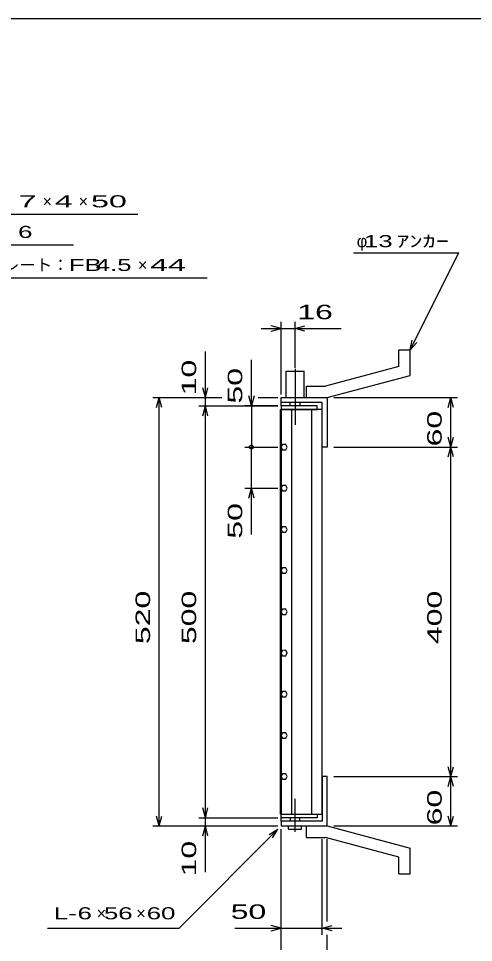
# Model space of a CAD drawing. Units: millimetres, scale not verified. Extents: x -1456 to 1385, y -1026 to 843.
# Drawn here: x -482 to 71, y -279 to 843 of the extents above; entities that cross this region are included whole.
import ezdxf
from ezdxf.enums import TextEntityAlignment as Align

# ---------------------------------------------------------------- set-up
doc = ezdxf.new("R2010")
doc.units = ezdxf.units.MM
doc.header["$LTSCALE"] = 8
doc.linetypes.add('LONG_DASHED_DOTTED', pattern=[15.25, 12, -1.5, 0.25, -1.5])
for name, color, linetype, lineweight in [('0_2', 150, 'Continuous', 25), ('16', 3, 'Continuous', 25), ('19', 6, 'Continuous', 25), ('22', 4, 'Continuous', 25)]:
    doc.layers.add(name, color=color, linetype=linetype, lineweight=lineweight)
doc.styles.add('ベクトル', font='')
doc.styles.get('ベクトル').set_extended_font_data('ベクトル')

msp = doc.modelspace()

# ---------------------------------------------------------------- linework, layer by layer
at = {"layer": '0_2'}
msp.add_line((-1383.2, 842.8), (1384.8, 842.8), dxfattribs=at)
at = {"layer": '16'}
for p, q in [((-119, 372.5), (-163, 372.5)), ((-163, 372.5), (-163, 368)), ((-119, 368), (-119, 372.5)), ((-163.7, -123), (-163.7, 368)), ((-163.7, 368), (-163, 368)), ((-163, 368), (-119, 368)), ((-163, 368), (-163, -123)), ((-113, 368), (-163, 368)), ((-150.5, 368), (-150.5, -123)), ((-125.5, -123), (-125.5, 368)), ((-113, -123), (-113, 368)), ((-161.146, 325.735), (-163, 322.475)), ((-157.396, 325.76), (-161.146, 325.735)), ((-155.5, 322.5), (-157.396, 325.76)), ((-163, 322.475), (-161.104, 319.24)), ((-161.104, 319.24), (-157.354, 319.265)), ((-157.354, 319.265), (-155.5, 322.525)), ((-161.146, 275.735), (-163, 272.475)), ((-163, 272.475), (-161.104, 269.24)), ((-157.396, 275.76), (-161.146, 275.735)), ((-161.104, 269.24), (-157.354, 269.265)), ((-155.5, 272.5), (-157.396, 275.76)), ((-157.354, 269.265), (-155.5, 272.525)), ((-161.146, 225.735), (-163, 222.475)), ((-157.396, 225.76), (-161.146, 225.735)), ((-155.5, 222.5), (-157.396, 225.76)), ((-163, 222.475), (-161.104, 219.24)), ((-161.104, 219.24), (-157.354, 219.265)), ((-157.354, 219.265), (-155.5, 222.525)), ((-161.146, 175.735), (-163, 172.475)), ((-163, 172.475), (-161.104, 169.24)), ((-157.396, 175.76), (-161.146, 175.735)), ((-161.104, 169.24), (-157.354, 169.265)), ((-155.5, 172.5), (-157.396, 175.76)), ((-157.354, 169.265), (-155.5, 172.525)), ((-161.146, 125.735), (-163, 122.475)), ((-157.396, 125.76), (-161.146, 125.735)), ((-155.5, 122.5), (-157.396, 125.76)), ((-163, 122.475), (-161.104, 119.24)), ((-161.104, 119.24), (-157.354, 119.265)), ((-157.354, 119.265), (-155.5, 122.525)), ((-161.146, 75.735), (-163, 72.475)), ((-163, 72.475), (-161.104, 69.24)), ((-157.396, 75.76), (-161.146, 75.735)), ((-161.104, 69.24), (-157.354, 69.265)), ((-155.5, 72.5), (-157.396, 75.76)), ((-157.354, 69.265), (-155.5, 72.525)), ((-161.146, 25.735), (-163, 22.475)), ((-163, 22.475), (-161.104, 19.24)), ((-157.396, 25.76), (-161.146, 25.735)), ((-155.5, 22.5), (-157.396, 25.76)), ((-157.354, 19.265), (-155.5, 22.525)), ((-161.104, 19.24), (-157.354, 19.265)), ((-161.146, -24.265), (-163, -27.525)), ((-163, -27.525), (-161.104, -30.76)), ((-157.396, -24.24), (-161.146, -24.265)), ((-161.104, -30.76), (-157.354, -30.735)), ((-155.5, -27.5), (-157.396, -24.24)), ((-157.354, -30.735), (-155.5, -27.475)), ((-161.146, -74.265), (-163, -77.525)), ((-163, -77.525), (-161.104, -80.76)), ((-157.396, -74.24), (-161.146, -74.265)), ((-155.5, -77.5), (-157.396, -74.24)), ((-157.354, -80.735), (-155.5, -77.475)), ((-161.104, -80.76), (-157.354, -80.735)), ((-163, -123), (-163.7, -123)), ((-163, -123), (-119, -123)), ((-163, -127.5), (-163, -123)), ((-163, -123), (-113, -123)), ((-119, -123), (-119, -127.5)), ((-119, -127.5), (-163, -127.5))]:
    msp.add_line(p, q, dxfattribs=at)
at = {"layer": '19'}
for p, q in [((-20, 440.5), (-6, 440.5)), ((-20, 420.5), (-20, 440.5)), ((-6, 409.5), (-6, 440.5)), ((-20, 420.5), (-109, 396.5)), ((-157, 382.5), (-157, 414.5)), ((-157, 414.5), (-135, 414.5)), ((-135, 382.5), (-135, 414.5)), ((-107, 382.5), (-6, 409.5)), ((-132, 396.5), (-109, 396.5)), ((-132, 382.5), (-132, 396.5)), ((-163, 372.5), (-163, 382.5)), ((-163, 376.5), (-163, 382.5)), ((-163, 382.5), (-108, 382.5)), ((-132, 382.5), (-107, 382.5)), ((-108, 382.5), (-107, 381.5)), ((-107, 381.5), (-107, 322.5)), ((-113, 376.5), (-163, 376.5)), ((-152, 372.5), (-152, 376.5)), ((-140, 376.5), (-140, 372.5)), ((-113, 322.5), (-113, 376.5)), ((-107, 322.5), (-113, 322.5)), ((-107, -77.5), (-113, -77.5)), ((-113, -77.5), (-113, -131.5)), ((-107, -136.5), (-107, -77.5)), ((-163, -131.5), (-163, -121.5)), ((-163, -131.5), (-163, -137.5)), ((-113, -131.5), (-163, -131.5)), ((-152, -127.5), (-152, -131.5)), ((-140, -131.5), (-140, -127.5)), ((-163, -137.5), (-108, -137.5)), ((-154, -141.5), (-154, -137.5)), ((-154, -141.5), (-138, -141.5)), ((-138, -141.5), (-138, -137.5)), ((-132, -137.5), (-107, -137.5)), ((-132, -151.5), (-132, -137.5)), ((-108, -137.5), (-107, -136.5)), ((-107, -137.5), (-6, -164.5)), ((-132, -151.5), (-109, -151.5)), ((-20, -175.5), (-109, -151.5)), ((-6, -195.5), (-6, -164.5)), ((-20, -195.5), (-20, -175.5)), ((-20, -195.5), (-6, -195.5))]:
    msp.add_line(p, q, dxfattribs=at)
at = {"layer": '19', "linetype": 'LONG_DASHED_DOTTED'}
for p, q in [((-146, 417.5), (-146, 349.5)), ((-146, -144.5), (-146, -104.5))]:
    msp.add_line(p, q, dxfattribs=at)
at = {"layer": '22'}
for p, q in [((-704.9, 605.25), (-336.9, 605.25)), ((-651.275, 568), (-415.275, 568)), ((-75, 558.5), (53, 558.5)), ((-6, 440.5), (53, 558.5)), ((-589, 528), (-253, 528)), ((-163, 386.5), (-163, 474.5)), ((-146, 418.496), (-146, 474.5)), ((-187, 466.5), (-163, 466.5)), ((-163, 466.5), (-175, 469.7)), ((-175, 463.3), (-163, 466.5)), ((-163, 466.5), (-146, 466.5)), ((-146, 466.5), (-134, 469.7)), ((-134, 463.3), (-146, 466.5)), ((-146, 466.5), (-90, 466.5)), ((-6, 440.5), (-3.6, 452.18)), ((-6, 440.5), (2, 449.3)), ((-255, 382.5), (-255, 438.5)), ((-199, 372.5), (-199, 428.5)), ((-255, 382.5), (-258.2, 394.5)), ((-255, 382.5), (-251.8, 394.5)), ((-319, 382.5), (-235, 382.5)), ((-314.2, 370.5), (-311, 382.5)), ((-307.8, 370.5), (-311, 382.5)), ((-311, -137.5), (-311, 382.5)), ((-263, 382.5), (-235, 382.5)), ((-255, 372.5), (-255, 382.5)), ((-199, 372.5), (-202.2, 384.5)), ((-195.8, 384.5), (-199, 372.5)), ((-191, 382.5), (-167, 382.5)), ((-191, 382.5), (-167, 382.5)), ((-99, 382.5), (51.4, 382.5)), ((40.2, 370.5), (43.4, 382.5)), ((46.6, 370.5), (43.4, 382.5)), ((43.4, 322.5), (43.4, 382.5)), ((-263, 372.5), (-167, 372.5)), ((-258.2, 360.5), (-255, 372.5)), ((-251.8, 360.5), (-255, 372.5)), ((-255, -127.5), (-255, 372.5)), ((-167, 372.5), (-207, 372.5)), ((-199, 372.5), (-199, 322.5)), ((43.4, 322.5), (40.2, 334.5)), ((43.4, 322.5), (46.6, 334.5)), ((-207, 322.5), (-167, 322.5)), ((-199, 272.5), (-199, 322.5)), ((-99, 322.5), (51.4, 322.5)), ((40.2, 310.5), (43.4, 322.5)), ((46.6, 310.5), (43.4, 322.5)), ((43.4, -77.5), (43.4, 322.5)), ((-207, 272.5), (-167, 272.5)), ((-202.2, 260.5), (-199, 272.5)), ((-195.8, 260.5), (-199, 272.5)), ((-199, 216.5), (-199, 272.5)), ((43.4, -77.5), (40.2, -65.5)), ((43.4, -77.5), (46.6, -65.5)), ((-99, -77.5), (51.4, -77.5)), ((40.2, -89.5), (43.4, -77.5)), ((46.6, -89.5), (43.4, -77.5)), ((43.4, -137.5), (43.4, -77.5)), ((-255, -127.5), (-258.2, -115.5)), ((-255, -127.5), (-251.8, -115.5)), ((-311, -137.5), (-314.2, -125.5)), ((-311, -137.5), (-307.8, -125.5)), ((-263, -127.5), (-167, -127.5)), ((-255, -137.5), (-255, -127.5)), ((43.4, -137.5), (40.2, -125.5)), ((43.4, -137.5), (46.6, -125.5)), ((-319, -137.5), (-167, -137.5)), ((-287, -261.5), (-167, -141.5)), ((-263, -137.5), (-167, -137.5)), ((-258.2, -149.5), (-255, -137.5)), ((-251.8, -149.5), (-255, -137.5)), ((-255, -193.5), (-255, -137.5)), ((-177.4, -147.9), (-167, -141.5)), ((-173.4, -151.9), (-167, -141.5)), ((-163, -269.5), (-163, -141.5)), ((-163, -325.5), (-163, -141.5)), ((-99, -137.5), (51.4, -137.5)), ((-113, -269.5), (-113, -153.696)), ((-107, -253.5), (-107, -153.696)), ((-447, -261.5), (-287, -261.5)), ((-219, -261.5), (-163, -261.5)), ((-163, -261.5), (-175, -258.3)), ((-175, -264.7), (-163, -261.5)), ((-163, -261.5), (-113, -261.5)), ((-113, -261.5), (-101, -258.3)), ((-101, -264.7), (-113, -261.5)), ((-113, -261.5), (-89, -261.5)), ((-107, -325.5), (-107, -269.5))]:
    msp.add_line(p, q, dxfattribs=at)
msp.add_circle((-199, 322.5), 2.4, dxfattribs=at)

# ---------------------------------------------------------------- texts
at = {"layer": '22', "color": 2, "style": 'ベクトル'}
for s, height, width, p in [(' 50 ', 14.66, 2, (-404.9, 620.85)), (' 7 ', 14.66, 2, (-492.9, 620.85)), (' 4 ', 14.66, 2, (-448.9, 620.85)), (' 6', 14.66, 1.6, (-491.274, 583.684)), (' 13 ', 14.66, 1.6, (-71, 572.5)), ('ｱﾝｶｰ', 14.66, 1.6, (-23, 572.5)), ('FB', 14.66, 1.6, (-421, 543.6)), (' 4.5 ', 14.66, 1.6, (-397, 543.6)), (' 44 ', 14.66, 2, (-333, 543.6)), (' 16 ', 17.6, 1.65, (-154, 486.5)), (' 50 ', 17.6, 1.65, (-235, -241.5)), ('L-', 14.66, 1.6, (-439, -243.5)), (' 6 ', 14.66, 1.6, (-419, -243.5)), (' 56 ', 14.66, 1.6, (-387, -243.5)), (' 60 ', 14.66, 1.6, (-335, -243.5))]:
    msp.add_text(s, height=height, dxfattribs=dict(at, width=width)).set_placement(p, align=Align.MIDDLE_LEFT)
for s, p in [('×', (-452.9, 620.85)), ('×', (-408.9, 620.85)), ('φ', (-71, 572.5)), ('エンドプレート：', (-581, 543.6)), ('×', (-337, 543.6)), ('×', (-387, -243.5)), ('×', (-339, -243.5))]:
    msp.add_text(s, height=14.66, dxfattribs=at).set_placement(p, align=Align.MIDDLE_LEFT)
at = {"layer": '22', "color": 2, "style": 'ベクトル', "width": 1.65}
for s, p in [(' 10 ', (-275, 374.5)), (' 50 ', (-219, 364.5)), (' 60 ', (23.4, 312.5)), (' 50 ', (-219, 200.5)), (' 520 ', (-331, 72.5)), (' 500 ', (-275, 72.5)), (' 400 ', (23.4, 72.5)), (' 60 ', (23.4, -147.5)), (' 10 ', (-275, -209.5))]:
    msp.add_text(s, height=17.6, rotation=90, dxfattribs=at).set_placement(p, align=Align.MIDDLE_LEFT)

doc.saveas('drawing.dxf')
